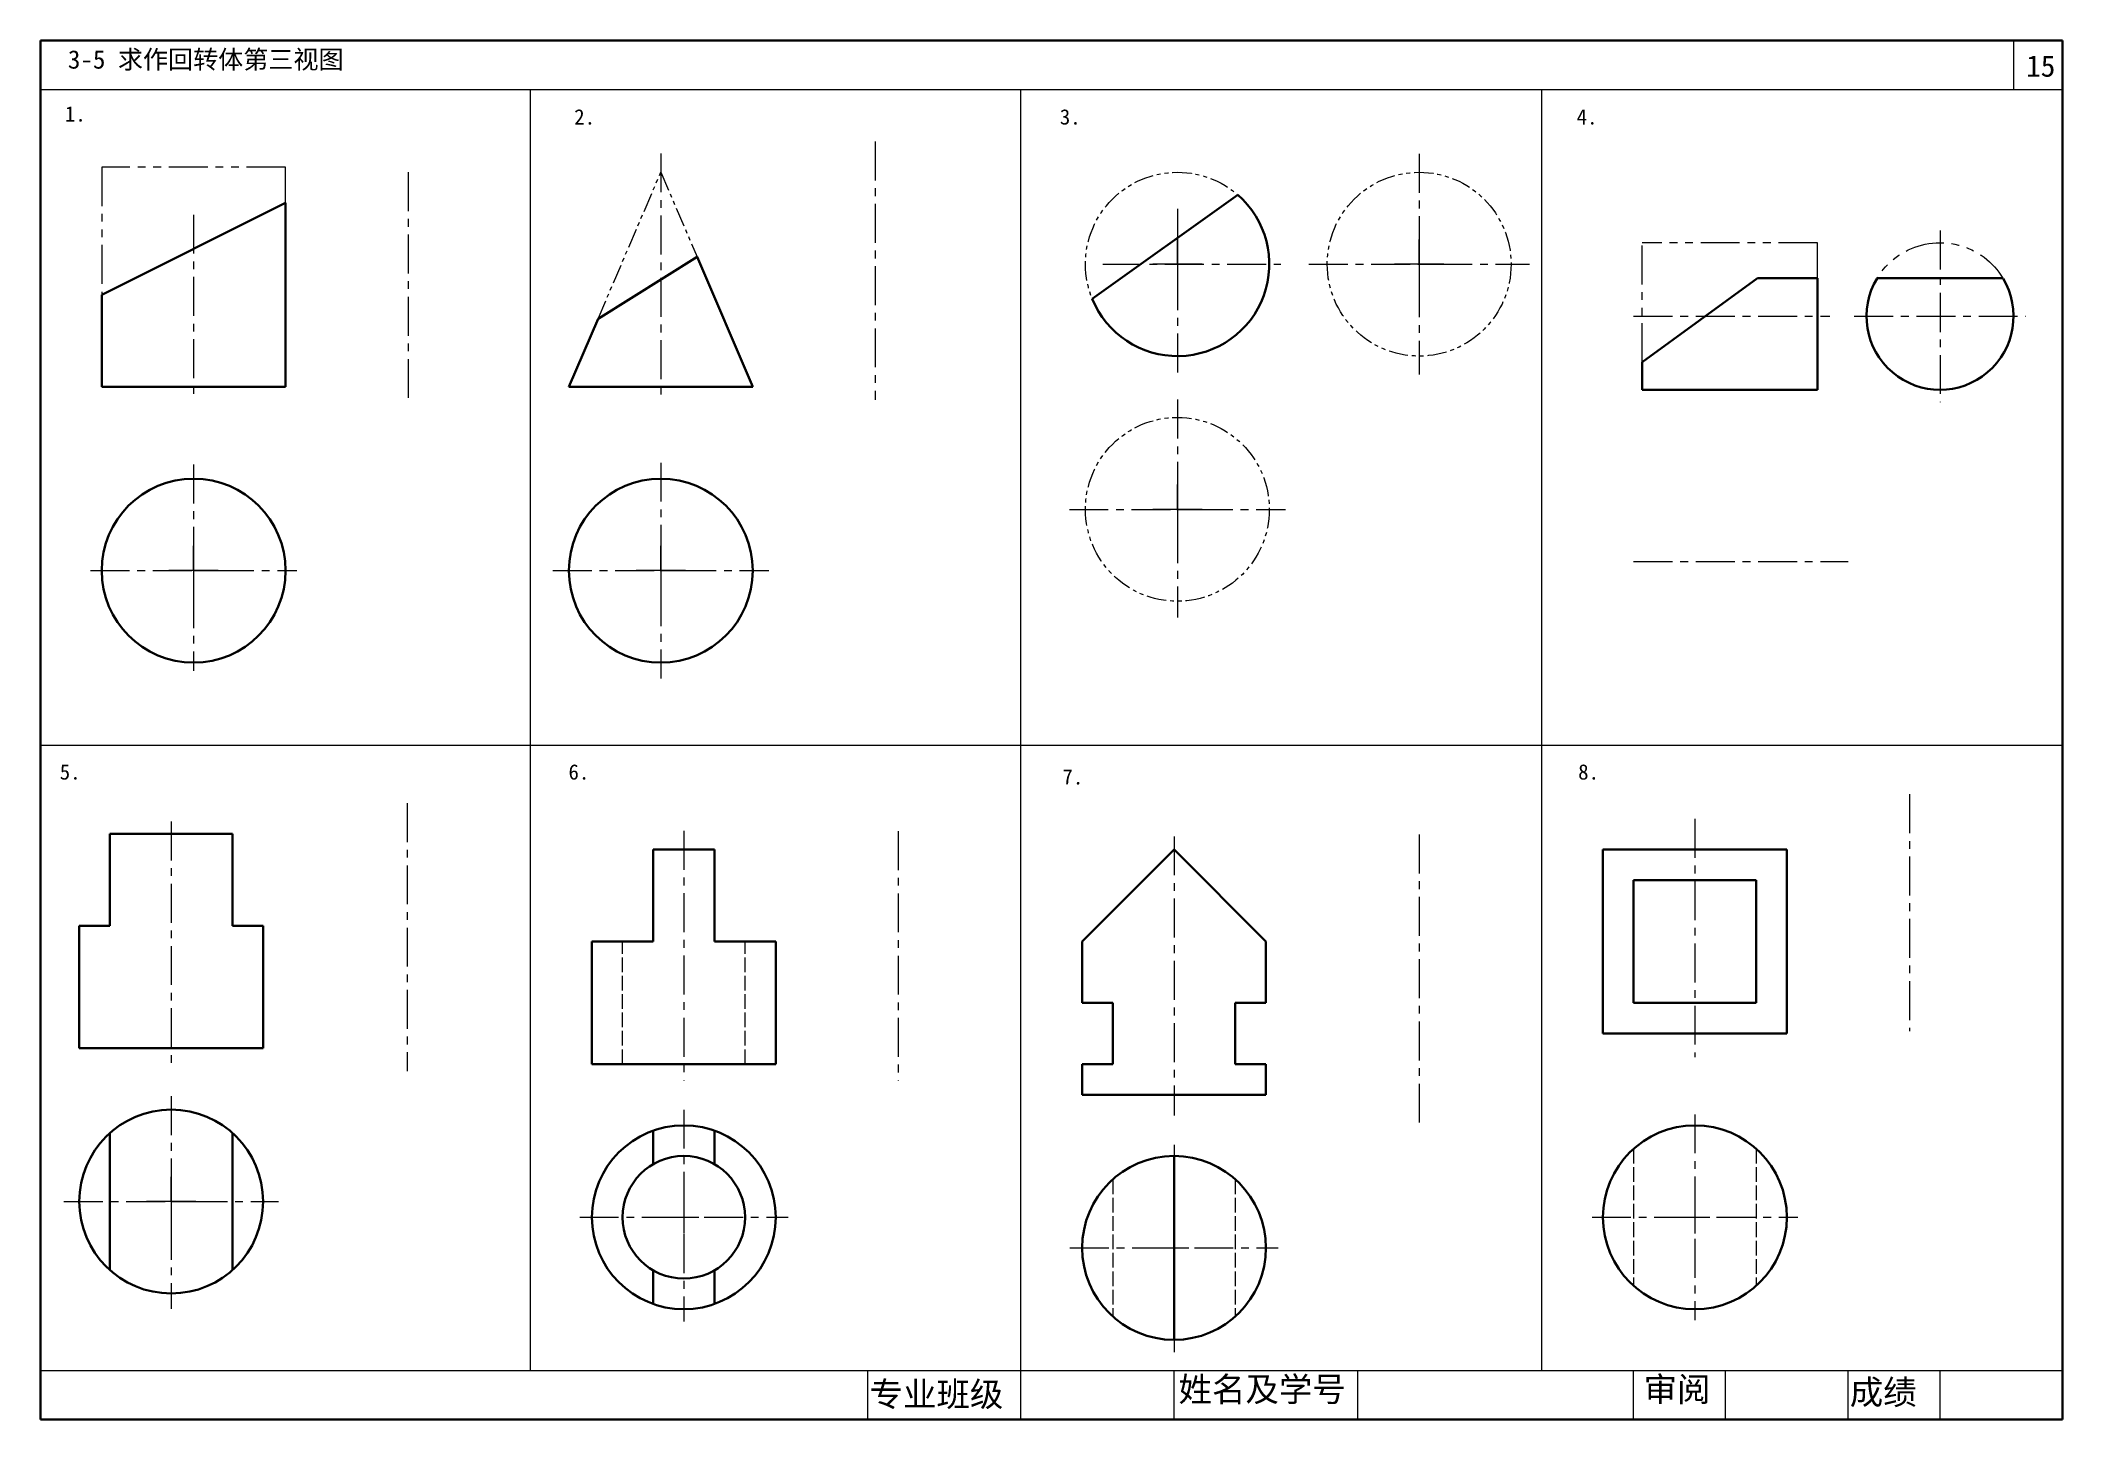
# Model space of a CAD drawing. Header units: millimetres. Extents: x 10 to 340, y 10 to 235.
import ezdxf

# ---------------------------------------------------------------- set-up
doc = ezdxf.new("R2010")
doc.units = ezdxf.units.MM
doc.header["$LTSCALE"] = 0.2
for name, pattern in [('ACAD_ISO02W100', [15, 12, -3]), ('CENTER', [50.8, 31.75, -6.35, 6.35, -6.35]), ('PHANTOM', [63.5, 31.75, -6.35, 6.35, -6.35, 6.35, -6.35]), ('PHANTOM2', [31.75, 15.875, -3.175, 3.175, -3.175, 3.175, -3.175])]:
    doc.linetypes.add(name, pattern=pattern)
doc.layers.get('0').update_dxf_attribs({"lineweight": 13})
for name, color, linetype, lineweight in [('cushi', 7, 'Continuous', 40), ('dihua', 7, 'CENTER', 13), ('xuxian', 7, 'ACAD_ISO02W100', 13), ('双点画线', 7, 'PHANTOM2', 13), ('细线', 7, 'Continuous', 13)]:
    doc.layers.add(name, color=color, linetype=linetype, lineweight=lineweight)
doc.styles.get("Standard").update_dxf_attribs({"font": 'SIMHEI.TTF', "height": 4})

msp = doc.modelspace()

# ---------------------------------------------------------------- linework, layer by layer
for p, q in [((332, 235), (332, 227)), ((10, 227), (340, 227)), ((10, 227), (340, 227)), ((90, 18), (90, 227)), ((170, 18), (170, 227)), ((255, 18), (255, 227)), ((320, 192.23), (320, 187.38)), ((317.67, 190), (322.43, 190)), ((10, 120), (340, 120)), ((112.67, 43), (117.43, 43)), ((115, 45.23), (115, 40.38)), ((277.67, 43), (282.43, 43)), ((280, 45.23), (280, 40.38)), ((195, 40.23), (195, 35.38)), ((192.67, 38), (197.43, 38)), ((10, 18), (340, 18))]:
    msp.add_line(p, q)
at = {"layer": 'cushi'}
for p, q in [((340, 235), (10, 235)), ((10, 235), (10, 10)), ((340, 10), (340, 235)), ((20, 193.5), (50, 208.5)), ((50, 208.5), (50, 178.5)), ((181.64, 192.86), (205.39, 209.82)), ((101, 189.6), (117.16, 199.7)), ((126.24, 178.5), (117.16, 199.7)), ((271.42, 182.5), (290.22, 196.19)), ((290.22, 196.19), (300, 196.19)), ((300, 178), (300, 196.19)), ((309.72, 196.19), (330.28, 196.19)), ((20, 178.5), (20, 193.5)), ((101, 189.6), (96.24, 178.5)), ((271.42, 178), (271.42, 182.5)), ((20, 178.5), (50, 178.5)), ((126.24, 178.5), (96.24, 178.5)), ((300, 178), (271.42, 178)), ((41.34, 105.57), (21.34, 105.57)), ((21.34, 105.57), (21.34, 90.57)), ((41.34, 90.57), (41.34, 105.57)), ((110, 88), (110, 103)), ((110, 103), (120, 103)), ((120, 103), (120, 88)), ((195, 103), (180, 88)), ((210, 88), (195, 103)), ((295, 103), (265, 103)), ((265, 103), (265, 73)), ((295, 73), (295, 103)), ((290, 98), (270, 98)), ((270, 98), (270, 78)), ((290, 78), (290, 98)), ((16.34, 90.57), (16.34, 70.57)), ((21.34, 90.57), (16.34, 90.57)), ((46.34, 90.57), (41.34, 90.57)), ((46.34, 70.57), (46.34, 90.57)), ((110, 88), (100, 88)), ((100, 88), (100, 68)), ((120, 88), (125, 88)), ((130, 88), (125, 88)), ((130, 68), (130, 88)), ((180, 88), (180, 78)), ((210, 78), (210, 88)), ((180, 78), (185, 78)), ((185, 78), (185, 68)), ((210, 78), (205, 78)), ((205, 78), (205, 68)), ((270, 78), (290, 78)), ((265, 73), (295, 73)), ((16.34, 70.57), (46.34, 70.57)), ((100, 68), (130, 68)), ((185, 68), (180, 68)), ((180, 68), (180, 63)), ((205, 68), (210, 68)), ((210, 63), (210, 68)), ((180, 63), (210, 63)), ((21.34, 34.39), (21.34, 56.75)), ((41.34, 56.75), (41.34, 34.39)), ((110, 57.14), (110, 51.66)), ((120, 57.14), (120, 51.66)), ((195, 53), (195, 23)), ((195, 53), (195, 23)), ((110, 34.34), (110, 28.86)), ((120, 34.34), (120, 28.86)), ((10, 10), (340, 10))]:
    msp.add_line(p, q, dxfattribs=at)
for centre, radius in [((35, 148.5), 15), ((111.24, 148.5), 15), ((31.34, 45.57), 15), ((115, 43), 15), ((280, 43), 15), ((115, 43), 10), ((195, 38), 15)]:
    msp.add_circle(centre, radius, dxfattribs=at)
for centre, radius, start, end in [((195.54, 198.5), 15, 202.0937, 48.9817), ((320, 190), 12, 148.9502, 31.0498)]:
    msp.add_arc(centre, radius, start, end, dxfattribs=at)
at = {"layer": 'dihua'}
for p, q in [((146.24, 218.5), (146.24, 176.36)), ((111.24, 216.58), (111.24, 176.36)), ((235, 216.5), (235, 180.5)), ((70, 213.5), (70, 176.66)), ((35, 206.57), (35, 176.36)), ((195.54, 207.51), (195.54, 180.64)), ((320, 204), (320, 176)), ((183.36, 198.5), (212.42, 198.5)), ((217, 198.5), (253, 198.5)), ((270, 190), (302.02, 190)), ((306, 190), (334, 190)), ((195.54, 176.4), (195.54, 140.88)), ((35, 165.81), (35, 132.15)), ((111.24, 166.11), (111.24, 130.89)), ((177.92, 158.5), (213.17, 158.5)), ((18.18, 148.5), (51.82, 148.5)), ((93.63, 148.5), (128.86, 148.5)), ((270, 150), (305, 150)), ((69.86, 110.57), (69.86, 66.84)), ((315, 112.01), (315, 73.39)), ((31.34, 107.57), (31.34, 68.07)), ((115, 106.03), (115, 65.33)), ((150, 106), (150, 65.33)), ((280, 108), (280, 69.11)), ((195, 105.15), (195, 59.6)), ((235, 105.43), (235, 58)), ((31.34, 62.75), (31.34, 28.07)), ((115, 60.55), (115, 26)), ((280, 59.79), (280, 26.21)), ((195, 54.83), (195, 21)), ((13.84, 45.57), (48.84, 45.57)), ((98, 43), (132, 43)), ((263.21, 43), (296.79, 43)), ((178, 38), (212, 38))]:
    msp.add_line(p, q, dxfattribs=at)
at = {"layer": 'dihua', "linetype": 'PHANTOM'}
for p, q in [((50, 214.33), (20, 214.33)), ((20, 214.33), (20, 193.5)), ((50, 208.5), (50, 214.33)), ((300, 202), (271.42, 202)), ((271.42, 182.5), (271.42, 202)), ((300, 196.19), (300, 202))]:
    msp.add_line(p, q, dxfattribs=at)
at = {"layer": 'dihua', "linetype": 'PHANTOM2'}
for p, q in [((101, 189.6), (111.24, 213.5)), ((111.24, 213.5), (117.16, 199.7))]:
    msp.add_line(p, q, dxfattribs=at)
at = {"layer": 'dihua', "linetype": 'PHANTOM'}
msp.add_circle((320, 190), 12, dxfattribs=at)
at = {"layer": 'xuxian'}
for p, q in [((105, 68), (105, 88)), ((125, 68), (125, 88)), ((270, 54.18), (270, 31.82)), ((290, 54.18), (290, 31.82)), ((185, 49.18), (185, 26.82)), ((205, 49.18), (205, 26.82))]:
    msp.add_line(p, q, dxfattribs=at)
at = {"layer": '双点画线'}
for centre in [(195.54, 198.5), (235, 198.5), (195.54, 158.5)]:
    msp.add_circle(centre, 15, dxfattribs=at)
at = {"layer": '细线'}
for p, q in [((195.54, 202.54), (195.54, 195.41)), ((195.54, 198.5), (195.54, 202.54)), ((235, 198.5), (235, 202.54)), ((235, 202.54), (235, 195.41)), ((199.58, 198.5), (191.51, 198.5)), ((195.46, 198.5), (199.58, 198.5)), ((239.03, 198.5), (230.97, 198.5)), ((234.92, 198.5), (239.03, 198.5)), ((195.54, 162.54), (195.54, 155.41)), ((195.54, 158.5), (195.54, 162.54)), ((199.58, 158.5), (191.51, 158.5)), ((195.46, 158.5), (199.58, 158.5)), ((35, 152.54), (35, 145.41)), ((35, 148.5), (35, 152.54)), ((111.24, 148.5), (111.24, 152.54)), ((111.24, 152.54), (111.24, 145.41)), ((39.03, 148.5), (30.97, 148.5)), ((34.92, 148.5), (39.03, 148.5)), ((115.28, 148.5), (107.21, 148.5)), ((111.16, 148.5), (115.28, 148.5)), ((31.34, 45.57), (31.34, 49.62)), ((31.34, 49.62), (31.34, 42.49)), ((35.37, 45.57), (27.3, 45.57)), ((31.26, 45.57), (35.37, 45.57)), ((145, 10), (145, 18)), ((170, 10), (170, 18)), ((195, 10), (195, 18)), ((225, 10), (225, 18)), ((270, 10), (270, 18)), ((285, 10), (285, 18)), ((305, 10), (305, 18)), ((320, 10), (320, 18))]:
    msp.add_line(p, q, dxfattribs=at)

# ---------------------------------------------------------------- texts
at = {"attachment_point": 1}
for s, insert, char_height, width in [('3-5 求作回转体第三视图', (14.48, 233.4), 3, 108.2447), ('{\\f宋体|b0|i0|c134|p2;1.}', (13.99, 224.27), 2.5, 9.794), ('{\\f宋体|b0|i0|c134|p2;2.}', (97.11, 223.78), 2.5, 9.794), ('{\\f宋体|b0|i0|c134|p2;3.}', (176.36, 223.78), 2.5, 9.794), ('{\\f宋体|b0|i0|c134|p2;4.}', (260.7, 223.78), 2.5, 9.794), ('{\\f宋体|b0|i0|c134|p2;5.}', (13.15, 116.91), 2.5, 17.6101), ('{\\f宋体|b0|i0|c134|p2;6.}', (96.17, 116.91), 2.5, 17.6101), ('{\\f宋体|b0|i0|c134|p2;7.}', (176.79, 116.11), 2.5, 17.6101), ('{\\f宋体|b0|i0|c134|p2;8.}', (260.95, 116.91), 2.5, 17.6101)]:
    msp.add_mtext(s, dxfattribs=dict(at, insert=insert, char_height=char_height, width=width))
at = {"layer": 'xuxian', "insert": (334.06, 232.58), "char_height": 3.5, "width": 7.2137, "attachment_point": 1}
msp.add_mtext('{\\fSimSun|b0|i0|c134|p2;15}', dxfattribs=at)
at = {"layer": '细线', "char_height": 4, "attachment_point": 1}
for s, insert, width in [('{\\f仿宋_GB2312|b0|i0|c134|p49;专业班级}', (145.31, 16.14), 23.3701), ('{\\f仿宋_GB2312|b0|i0|c134|p49;姓名及学号}', (195.74, 16.94), 29.8443), ('{\\f仿宋_GB2312|b0|i0|c134|p49;审阅}', (271.64, 16.94), 13.7378), ('{\\f仿宋_GB2312|b0|i0|c134|p49;成绩}', (305.27, 16.47), 13.2641)]:
    msp.add_mtext(s, dxfattribs=dict(at, insert=insert, width=width))

doc.saveas('drawing.dxf')
